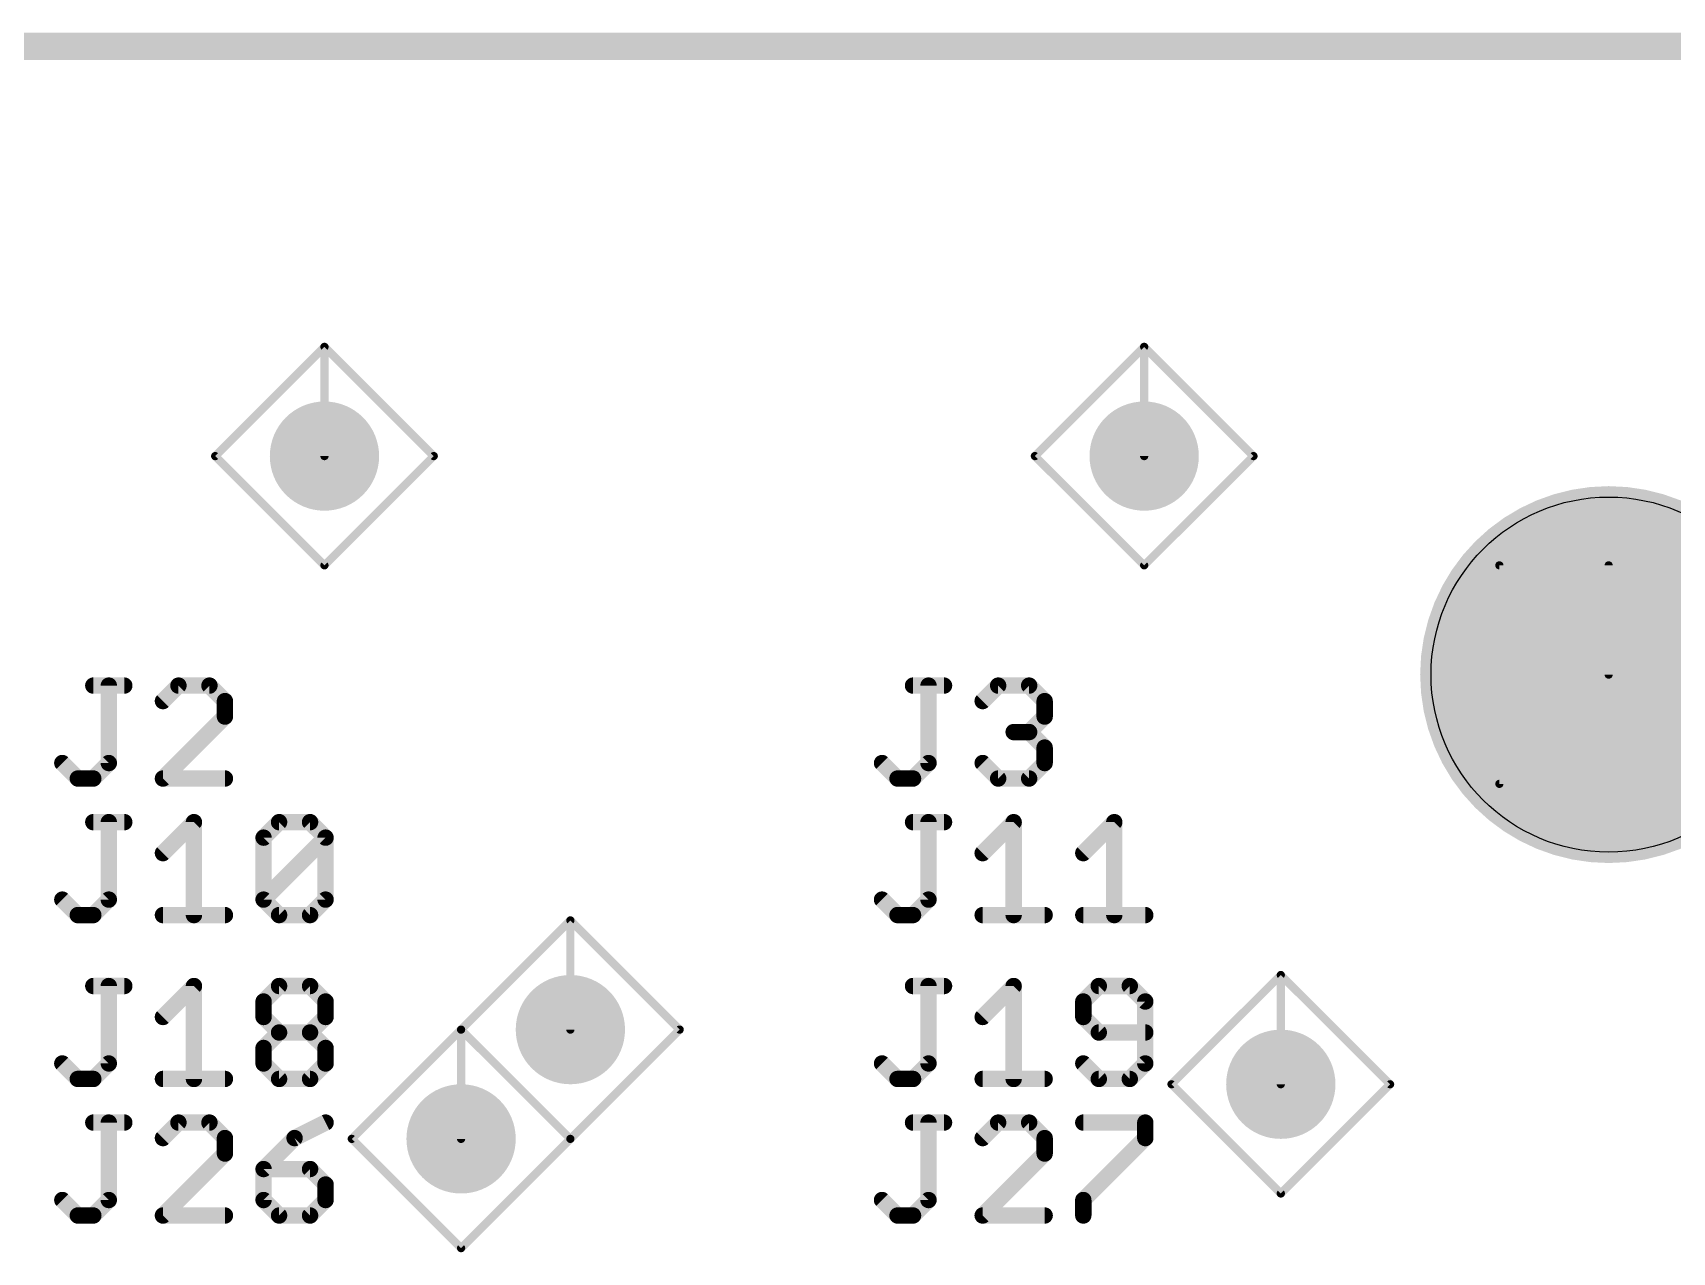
# Model space of a CAD drawing. Extents: x -84 to 54, y -45 to 6.
# Drawn here: x -73.07 to -57.83, y -5.37 to 5.97 of the extents above; entities that cross this region are included whole.
import ezdxf

# ---------------------------------------------------------------- set-up
doc = ezdxf.new("R2010")
doc.units = 0
for name, color, linetype in [('144', 253, 'CONTINUOUS'), ('18', 92, 'CONTINUOUS'), ('20', 7, 'CONTINUOUS'), ('25', 253, 'CONTINUOUS')]:
    doc.layers.add(name, color=color, linetype=linetype)

# ---------------------------------------------------------------- blocks, each defined once
blk = doc.blocks.new('ROUNDV')
at = {"const_width": 0.5}
blk.add_lwpolyline([(0, -0.25, 1), (0, 0.25, 1), (0, -0.25)], format="xyb", dxfattribs=at)

msp = doc.modelspace()

# ---------------------------------------------------------------- linework, layer by layer
at = {"layer": '144', "const_width": 0.0762}
for points in [[(-70.358, 3.048), (-71.374, 2.032)], [(-70.358, 2.032), (-70.358, 3.048)], [(-69.342, 2.032), (-70.358, 3.048)], [(-62.738, 3.048), (-63.754, 2.032)], [(-62.738, 2.032), (-62.738, 3.048)], [(-61.722, 2.032), (-62.738, 3.048)], [(-71.374, 2.032), (-70.358, 1.016)], [(-70.358, 1.016), (-69.342, 2.032)], [(-63.754, 2.032), (-62.738, 1.016)], [(-62.738, 1.016), (-61.722, 2.032)], [(-59.436, 1.016), (-57.404, 1.016)], [(-59.436, -1.016), (-59.436, 1.016)], [(-58.42, 0), (-58.42, 1.016)], [(-57.404, -1.016), (-59.436, -1.016)], [(-68.072, -2.286), (-69.088, -3.302)], [(-68.072, -3.302), (-68.072, -2.286)], [(-67.056, -3.302), (-68.072, -2.286)], [(-61.468, -2.794), (-62.484, -3.81)], [(-61.468, -3.81), (-61.468, -2.794)], [(-60.452, -3.81), (-61.468, -2.794)], [(-69.088, -3.302), (-70.104, -4.318)], [(-69.088, -4.318), (-69.088, -3.302)], [(-69.088, -3.302), (-68.072, -4.318)], [(-68.072, -4.318), (-67.056, -3.302)], [(-62.484, -3.81), (-61.468, -4.826)], [(-61.468, -4.826), (-60.452, -3.81)], [(-70.104, -4.318), (-69.088, -5.334)], [(-69.088, -5.334), (-68.072, -4.318)]]:
    msp.add_lwpolyline(points, dxfattribs=at)
at = {"layer": '144', "const_width": 0.0381}
for points in [[(-70.3445, 3.0615, 1), (-70.3715, 3.0345)], [(-70.339, 3.048, 1), (-70.377, 3.048)], [(-70.3445, 3.0345, 1), (-70.3715, 3.0615)], [(-62.7245, 3.0615, 1), (-62.7515, 3.0345)], [(-62.7189, 3.048, 1), (-62.757, 3.048)], [(-62.7245, 3.0345, 1), (-62.7515, 3.0615)], [(-71.3605, 2.0455, 1), (-71.3875, 2.0185)], [(-71.3875, 2.0455, 1), (-71.3605, 2.0185)], [(-70.377, 2.032, 1), (-70.339, 2.032)], [(-69.3285, 2.0185, 1), (-69.3555, 2.0455)], [(-69.3555, 2.0185, 1), (-69.3285, 2.0455)], [(-63.7405, 2.0455, 1), (-63.7675, 2.0185)], [(-63.7675, 2.0455, 1), (-63.7405, 2.0185)], [(-62.757, 2.032, 1), (-62.7189, 2.032)], [(-61.7085, 2.0185, 1), (-61.7355, 2.0455)], [(-61.7355, 2.0185, 1), (-61.7085, 2.0455)], [(-70.3715, 1.0295, 1), (-70.3445, 1.0025)], [(-70.3715, 1.0025, 1), (-70.3445, 1.0295)], [(-62.7515, 1.0295, 1), (-62.7245, 1.0025)], [(-62.7515, 1.0025, 1), (-62.7245, 1.0295)], [(-59.436, 1.0351, 1), (-59.436, 0.997)], [(-59.4169, 1.016, 1), (-59.455, 1.016)], [(-58.401, 1.016, 1), (-58.4391, 1.016)], [(-58.4391, 0, 1), (-58.401, 0)], [(-59.436, -0.997, 1), (-59.436, -1.0351)], [(-59.455, -1.016, 1), (-59.4169, -1.016)], [(-68.0585, -2.2725, 1), (-68.0855, -2.2995)], [(-68.053, -2.286, 1), (-68.091, -2.286)], [(-68.0585, -2.2995, 1), (-68.0855, -2.2725)], [(-61.449, -2.794, 1), (-61.4871, -2.794)], [(-61.4545, -2.7805, 1), (-61.4815, -2.8075)], [(-61.4545, -2.8075, 1), (-61.4815, -2.7805)], [(-69.069, -3.302, 1), (-69.1071, -3.302)], [(-69.0745, -3.2885, 1), (-69.1015, -3.3155)], [(-69.1015, -3.2885, 1), (-69.0745, -3.3155)], [(-69.0745, -3.3155, 1), (-69.1015, -3.2885)], [(-68.091, -3.302, 1), (-68.053, -3.302)], [(-67.0425, -3.3155, 1), (-67.0695, -3.2885)], [(-67.0695, -3.3155, 1), (-67.0425, -3.2885)], [(-62.4705, -3.7965, 1), (-62.4975, -3.8235)], [(-62.4975, -3.7965, 1), (-62.4705, -3.8235)], [(-61.4871, -3.81, 1), (-61.449, -3.81)], [(-60.4385, -3.8235, 1), (-60.4655, -3.7965)], [(-60.4655, -3.8235, 1), (-60.4385, -3.7965)], [(-70.0905, -4.3045, 1), (-70.1175, -4.3315)], [(-70.1175, -4.3045, 1), (-70.0905, -4.3315)], [(-69.1071, -4.318, 1), (-69.069, -4.318)], [(-68.0855, -4.3045, 1), (-68.0585, -4.3315)], [(-68.0585, -4.3315, 1), (-68.0855, -4.3045)], [(-68.0855, -4.3315, 1), (-68.0585, -4.3045)], [(-61.4815, -4.8125, 1), (-61.4545, -4.8395)], [(-61.4815, -4.8395, 1), (-61.4545, -4.8125)], [(-69.1015, -5.3205, 1), (-69.0745, -5.3475)], [(-69.1015, -5.3475, 1), (-69.0745, -5.3205)]]:
    msp.add_lwpolyline(points, format="xyb", dxfattribs=at)
at = {"layer": '20', "const_width": 0.254}
msp.add_lwpolyline([(-83.82, 5.842), (10.922, 5.842)], dxfattribs=at)
at = {"layer": '20'}
msp.add_circle((-58.42, 0), 1.651, dxfattribs=at)
at = {"layer": '25', "const_width": 0.1524}
for points in [[(-72.5068, -0.1024), (-72.2187, -0.1024)], [(-72.3628, -0.8227), (-72.3628, -0.1024)], [(-71.7154, -0.1024), (-71.8594, -0.2465)], [(-71.4273, -0.1024), (-71.7154, -0.1024)], [(-71.2832, -0.2465), (-71.4273, -0.1024)], [(-64.8868, -0.1024), (-64.5987, -0.1024)], [(-64.7428, -0.8227), (-64.7428, -0.1024)], [(-64.2394, -0.2465), (-64.0954, -0.1024)], [(-64.0954, -0.1024), (-63.8073, -0.1024)], [(-63.8073, -0.1024), (-63.6632, -0.2465)], [(-71.2832, -0.3905), (-71.2832, -0.2465)], [(-63.6632, -0.2465), (-63.6632, -0.3905)], [(-71.8594, -0.9667), (-71.2832, -0.3905)], [(-63.6632, -0.3905), (-63.8073, -0.5346)], [(-63.8073, -0.5346), (-63.9513, -0.5346)], [(-63.8073, -0.5346), (-63.6632, -0.6786)], [(-63.6632, -0.6786), (-63.6632, -0.8227)], [(-72.7949, -0.8227), (-72.6509, -0.9667)], [(-72.5068, -0.9667), (-72.3628, -0.8227)], [(-65.1749, -0.8227), (-65.0309, -0.9667)], [(-64.8868, -0.9667), (-64.7428, -0.8227)], [(-64.0954, -0.9667), (-64.2394, -0.8227)], [(-63.6632, -0.8227), (-63.8073, -0.9667)], [(-72.6509, -0.9667), (-72.5068, -0.9667)], [(-71.2832, -0.9667), (-71.8594, -0.9667)], [(-65.0309, -0.9667), (-64.8868, -0.9667)], [(-63.8073, -0.9667), (-64.0954, -0.9667)], [(-72.5068, -1.3724), (-72.2187, -1.3724)], [(-72.3628, -2.0927), (-72.3628, -1.3724)], [(-71.8594, -1.6605), (-71.5713, -1.3724)], [(-71.5713, -1.3724), (-71.5713, -2.2367)], [(-70.9239, -1.5165), (-70.7799, -1.3724)], [(-70.7799, -1.3724), (-70.4918, -1.3724)], [(-70.4918, -1.3724), (-70.3477, -1.5165)], [(-64.8868, -1.3724), (-64.5987, -1.3724)], [(-64.7428, -2.0927), (-64.7428, -1.3724)], [(-64.2394, -1.6605), (-63.9513, -1.3724)], [(-63.9513, -1.3724), (-63.9513, -2.2367)], [(-63.3039, -1.6605), (-63.0158, -1.3724)], [(-63.0158, -1.3724), (-63.0158, -2.2367)], [(-70.9239, -2.0927), (-70.9239, -1.5165)], [(-70.9239, -2.0927), (-70.3477, -1.5165)], [(-70.3477, -1.5165), (-70.3477, -2.0927)], [(-72.7949, -2.0927), (-72.6509, -2.2367)], [(-72.5068, -2.2367), (-72.3628, -2.0927)], [(-70.7799, -2.2367), (-70.9239, -2.0927)], [(-70.3477, -2.0927), (-70.4918, -2.2367)], [(-65.1749, -2.0927), (-65.0309, -2.2367)], [(-64.8868, -2.2367), (-64.7428, -2.0927)], [(-72.6509, -2.2367), (-72.5068, -2.2367)], [(-71.8594, -2.2367), (-71.2832, -2.2367)], [(-70.4918, -2.2367), (-70.7799, -2.2367)], [(-65.0309, -2.2367), (-64.8868, -2.2367)], [(-64.2394, -2.2367), (-63.6632, -2.2367)], [(-63.3039, -2.2367), (-62.7277, -2.2367)], [(-72.5068, -2.8964), (-72.2187, -2.8964)], [(-72.3628, -3.6167), (-72.3628, -2.8964)], [(-71.8594, -3.1845), (-71.5713, -2.8964)], [(-71.5713, -2.8964), (-71.5713, -3.7607)], [(-70.9239, -3.0405), (-70.7799, -2.8964)], [(-70.7799, -2.8964), (-70.4918, -2.8964)], [(-70.4918, -2.8964), (-70.3477, -3.0405)], [(-64.8868, -2.8964), (-64.5987, -2.8964)], [(-64.7428, -3.6167), (-64.7428, -2.8964)], [(-64.2394, -3.1845), (-63.9513, -2.8964)], [(-63.9513, -2.8964), (-63.9513, -3.7607)], [(-63.1599, -2.8964), (-63.3039, -3.0405)], [(-62.8718, -2.8964), (-63.1599, -2.8964)], [(-62.7277, -3.0405), (-62.8718, -2.8964)], [(-70.9239, -3.1845), (-70.9239, -3.0405)], [(-70.3477, -3.0405), (-70.3477, -3.1845)], [(-63.3039, -3.0405), (-63.3039, -3.1845)], [(-62.7277, -3.6167), (-62.7277, -3.0405)], [(-70.7799, -3.3286), (-70.9239, -3.1845)], [(-70.3477, -3.1845), (-70.4918, -3.3286)], [(-63.3039, -3.1845), (-63.1599, -3.3286)], [(-70.9239, -3.4726), (-70.7799, -3.3286)], [(-70.7799, -3.3286), (-70.4918, -3.3286)], [(-70.4918, -3.3286), (-70.3477, -3.4726)], [(-63.1599, -3.3286), (-62.7277, -3.3286)], [(-70.9239, -3.6167), (-70.9239, -3.4726)], [(-70.3477, -3.4726), (-70.3477, -3.6167)], [(-72.7949, -3.6167), (-72.6509, -3.7607)], [(-72.5068, -3.7607), (-72.3628, -3.6167)], [(-70.7799, -3.7607), (-70.9239, -3.6167)], [(-70.3477, -3.6167), (-70.4918, -3.7607)], [(-65.1749, -3.6167), (-65.0309, -3.7607)], [(-64.8868, -3.7607), (-64.7428, -3.6167)], [(-63.3039, -3.6167), (-63.1599, -3.7607)], [(-62.8718, -3.7607), (-62.7277, -3.6167)], [(-72.6509, -3.7607), (-72.5068, -3.7607)], [(-71.8594, -3.7607), (-71.2832, -3.7607)], [(-70.4918, -3.7607), (-70.7799, -3.7607)], [(-65.0309, -3.7607), (-64.8868, -3.7607)], [(-64.2394, -3.7607), (-63.6632, -3.7607)], [(-63.1599, -3.7607), (-62.8718, -3.7607)], [(-72.5068, -4.1664), (-72.2187, -4.1664)], [(-72.3628, -4.8867), (-72.3628, -4.1664)], [(-71.7154, -4.1664), (-71.8594, -4.3105)], [(-71.4273, -4.1664), (-71.7154, -4.1664)], [(-71.2832, -4.3105), (-71.4273, -4.1664)], [(-70.3477, -4.1664), (-70.6358, -4.3105)], [(-64.8868, -4.1664), (-64.5987, -4.1664)], [(-64.7428, -4.8867), (-64.7428, -4.1664)], [(-64.0954, -4.1664), (-64.2394, -4.3105)], [(-63.8073, -4.1664), (-64.0954, -4.1664)], [(-63.6632, -4.3105), (-63.8073, -4.1664)], [(-63.3039, -4.1664), (-62.7277, -4.1664)], [(-62.7277, -4.1664), (-62.7277, -4.3105)], [(-71.2832, -4.4545), (-71.2832, -4.3105)], [(-70.6358, -4.3105), (-70.9239, -4.5986)], [(-63.6632, -4.4545), (-63.6632, -4.3105)], [(-62.7277, -4.3105), (-63.3039, -4.8867)], [(-71.8594, -5.0307), (-71.2832, -4.4545)], [(-64.2394, -5.0307), (-63.6632, -4.4545)], [(-70.9239, -4.5986), (-70.9239, -4.8867)], [(-70.4918, -4.5986), (-70.9239, -4.5986)], [(-70.3477, -4.7426), (-70.4918, -4.5986)], [(-70.3477, -4.8867), (-70.3477, -4.7426)], [(-72.7949, -4.8867), (-72.6509, -5.0307)], [(-72.5068, -5.0307), (-72.3628, -4.8867)], [(-70.9239, -4.8867), (-70.7799, -5.0307)], [(-70.4918, -5.0307), (-70.3477, -4.8867)], [(-65.1749, -4.8867), (-65.0309, -5.0307)], [(-64.8868, -5.0307), (-64.7428, -4.8867)], [(-63.3039, -4.8867), (-63.3039, -5.0307)], [(-72.6509, -5.0307), (-72.5068, -5.0307)], [(-71.2832, -5.0307), (-71.8594, -5.0307)], [(-70.7799, -5.0307), (-70.4918, -5.0307)], [(-65.0309, -5.0307), (-64.8868, -5.0307)], [(-63.6632, -5.0307), (-64.2394, -5.0307)]]:
    msp.add_lwpolyline(points, dxfattribs=at)
at = {"layer": '25', "const_width": 0.0762}
for points in [[(-72.5068, -0.0643, 1), (-72.5068, -0.1405)], [(-72.3247, -0.1024, 1), (-72.4009, -0.1024)], [(-72.2187, -0.1405, 1), (-72.2187, -0.0643)], [(-71.7154, -0.0643, 1), (-71.7154, -0.1405)], [(-71.6884, -0.1293, 1), (-71.7424, -0.0755)], [(-71.4004, -0.0755, 1), (-71.4542, -0.1293)], [(-71.4273, -0.1405, 1), (-71.4273, -0.0643)], [(-64.8868, -0.0643, 1), (-64.8868, -0.1405)], [(-64.7047, -0.1024, 1), (-64.7809, -0.1024)], [(-64.5987, -0.1405, 1), (-64.5987, -0.0643)], [(-64.0954, -0.0643, 1), (-64.0954, -0.1405)], [(-64.0684, -0.1293, 1), (-64.1224, -0.0755)], [(-63.7804, -0.0755, 1), (-63.8342, -0.1293)], [(-63.8073, -0.1405, 1), (-63.8073, -0.0643)], [(-71.8864, -0.2196, 1), (-71.8324, -0.2734)], [(-71.2451, -0.2465, 1), (-71.3213, -0.2465)], [(-71.3101, -0.2734, 1), (-71.2563, -0.2196)], [(-64.2664, -0.2196, 1), (-64.2124, -0.2734)], [(-63.6251, -0.2465, 1), (-63.7013, -0.2465)], [(-63.6901, -0.2734, 1), (-63.6363, -0.2196)], [(-71.3213, -0.3905, 1), (-71.2451, -0.3905)], [(-71.2563, -0.4174, 1), (-71.3101, -0.3636)], [(-63.7013, -0.3905, 1), (-63.6251, -0.3905)], [(-63.6363, -0.4174, 1), (-63.6901, -0.3636)], [(-63.9513, -0.4965, 1), (-63.9513, -0.5727)], [(-63.7804, -0.5076, 1), (-63.8342, -0.5616)], [(-63.8342, -0.5077, 1), (-63.7804, -0.5615)], [(-63.8073, -0.5727, 1), (-63.8073, -0.4965)], [(-63.6251, -0.6786, 1), (-63.7013, -0.6786)], [(-72.768, -0.7958, 1), (-72.8218, -0.8496)], [(-72.3359, -0.8496, 1), (-72.3897, -0.7958)], [(-65.148, -0.7958, 1), (-65.2018, -0.8496)], [(-64.7159, -0.8496, 1), (-64.7697, -0.7958)], [(-64.2125, -0.7958, 1), (-64.2663, -0.8496)], [(-63.6901, -0.7056, 1), (-63.6363, -0.6516)], [(-63.6363, -0.8497, 1), (-63.6901, -0.7957)], [(-72.6509, -0.9286, 1), (-72.6509, -1.0048)], [(-72.6778, -0.9936, 1), (-72.624, -0.9398)], [(-72.5337, -0.9398, 1), (-72.4799, -0.9936)], [(-72.5068, -1.0048, 1), (-72.5068, -0.9286)], [(-72.4009, -0.8227, 1), (-72.3247, -0.8227)], [(-71.8594, -0.9286, 1), (-71.8594, -1.0048)], [(-71.8863, -0.9398, 1), (-71.8325, -0.9936)], [(-71.2832, -1.0048, 1), (-71.2832, -0.9286)], [(-65.0309, -0.9286, 1), (-65.0309, -1.0048)], [(-65.0578, -0.9936, 1), (-65.004, -0.9398)], [(-64.9137, -0.9398, 1), (-64.8599, -0.9936)], [(-64.8868, -1.0048, 1), (-64.8868, -0.9286)], [(-64.7809, -0.8227, 1), (-64.7047, -0.8227)], [(-64.0954, -0.9286, 1), (-64.0954, -1.0048)], [(-64.1223, -0.9936, 1), (-64.0685, -0.9398)], [(-63.8342, -0.9397, 1), (-63.7804, -0.9937)], [(-63.8073, -1.0048, 1), (-63.8073, -0.9286)], [(-63.7013, -0.8227, 1), (-63.6251, -0.8227)], [(-72.5068, -1.3343, 1), (-72.5068, -1.4105)], [(-72.3247, -1.3724, 1), (-72.4009, -1.3724)], [(-72.2187, -1.4105, 1), (-72.2187, -1.3343)], [(-71.5332, -1.3724, 1), (-71.6094, -1.3724)], [(-71.5444, -1.3993, 1), (-71.5982, -1.3455)], [(-70.7799, -1.3343, 1), (-70.7799, -1.4105)], [(-70.7529, -1.3993, 1), (-70.8069, -1.3455)], [(-70.4649, -1.3455, 1), (-70.5187, -1.3993)], [(-70.4918, -1.4105, 1), (-70.4918, -1.3343)], [(-64.8868, -1.3343, 1), (-64.8868, -1.4105)], [(-64.7047, -1.3724, 1), (-64.7809, -1.3724)], [(-64.5987, -1.4105, 1), (-64.5987, -1.3343)], [(-63.9132, -1.3724, 1), (-63.9894, -1.3724)], [(-63.9244, -1.3993, 1), (-63.9782, -1.3455)], [(-62.9777, -1.3724, 1), (-63.0539, -1.3724)], [(-62.9889, -1.3993, 1), (-63.0427, -1.3455)], [(-70.8858, -1.5165, 1), (-70.962, -1.5165)], [(-70.9509, -1.4896, 1), (-70.8969, -1.5434)], [(-70.3096, -1.5165, 1), (-70.3858, -1.5165)], [(-70.3208, -1.5434, 1), (-70.3746, -1.4896)], [(-70.3746, -1.5434, 1), (-70.3208, -1.4896)], [(-71.8863, -1.6336, 1), (-71.8325, -1.6874)], [(-64.2663, -1.6336, 1), (-64.2125, -1.6874)], [(-63.3308, -1.6336, 1), (-63.277, -1.6874)], [(-72.768, -2.0658, 1), (-72.8218, -2.1196)], [(-72.4009, -2.0927, 1), (-72.3247, -2.0927)], [(-72.3359, -2.1196, 1), (-72.3897, -2.0658)], [(-70.962, -2.0927, 1), (-70.8858, -2.0927)], [(-70.897, -2.0658, 1), (-70.9508, -2.1196)], [(-70.9508, -2.0658, 1), (-70.897, -2.1196)], [(-70.3858, -2.0927, 1), (-70.3096, -2.0927)], [(-70.3208, -2.1197, 1), (-70.3746, -2.0657)], [(-65.148, -2.0658, 1), (-65.2018, -2.1196)], [(-64.7809, -2.0927, 1), (-64.7047, -2.0927)], [(-64.7159, -2.1196, 1), (-64.7697, -2.0658)], [(-72.6509, -2.1986, 1), (-72.6509, -2.2748)], [(-72.6778, -2.2636, 1), (-72.624, -2.2098)], [(-72.5337, -2.2098, 1), (-72.4799, -2.2636)], [(-72.5068, -2.2748, 1), (-72.5068, -2.1986)], [(-71.8594, -2.1986, 1), (-71.8594, -2.2748)], [(-71.6094, -2.2367, 1), (-71.5332, -2.2367)], [(-71.2832, -2.2748, 1), (-71.2832, -2.1986)], [(-70.7799, -2.1986, 1), (-70.7799, -2.2748)], [(-70.8068, -2.2636, 1), (-70.753, -2.2098)], [(-70.5187, -2.2097, 1), (-70.4649, -2.2637)], [(-70.4918, -2.2748, 1), (-70.4918, -2.1986)], [(-65.0309, -2.1986, 1), (-65.0309, -2.2748)], [(-65.0578, -2.2636, 1), (-65.004, -2.2098)], [(-64.9137, -2.2098, 1), (-64.8599, -2.2636)], [(-64.8868, -2.2748, 1), (-64.8868, -2.1986)], [(-64.2394, -2.1986, 1), (-64.2394, -2.2748)], [(-63.9894, -2.2367, 1), (-63.9132, -2.2367)], [(-63.6632, -2.2748, 1), (-63.6632, -2.1986)], [(-63.3039, -2.1986, 1), (-63.3039, -2.2748)], [(-63.0539, -2.2367, 1), (-62.9777, -2.2367)], [(-62.7277, -2.2748, 1), (-62.7277, -2.1986)], [(-72.5068, -2.8583, 1), (-72.5068, -2.9345)], [(-72.3247, -2.8964, 1), (-72.4009, -2.8964)], [(-72.2187, -2.9345, 1), (-72.2187, -2.8583)], [(-71.5332, -2.8964, 1), (-71.6094, -2.8964)], [(-71.5444, -2.9233, 1), (-71.5982, -2.8695)], [(-70.7799, -2.8583, 1), (-70.7799, -2.9345)], [(-70.7529, -2.9233, 1), (-70.8069, -2.8695)], [(-70.4649, -2.8695, 1), (-70.5187, -2.9233)], [(-70.4918, -2.9345, 1), (-70.4918, -2.8583)], [(-64.8868, -2.8583, 1), (-64.8868, -2.9345)], [(-64.7047, -2.8964, 1), (-64.7809, -2.8964)], [(-64.5987, -2.9345, 1), (-64.5987, -2.8583)], [(-63.9132, -2.8964, 1), (-63.9894, -2.8964)], [(-63.9244, -2.9233, 1), (-63.9782, -2.8695)], [(-63.1599, -2.8583, 1), (-63.1599, -2.9345)], [(-63.1329, -2.9233, 1), (-63.1869, -2.8695)], [(-62.8449, -2.8695, 1), (-62.8987, -2.9233)], [(-62.8718, -2.9345, 1), (-62.8718, -2.8583)], [(-70.8858, -3.0405, 1), (-70.962, -3.0405)], [(-70.9509, -3.0136, 1), (-70.8969, -3.0674)], [(-70.3096, -3.0405, 1), (-70.3858, -3.0405)], [(-70.3746, -3.0674, 1), (-70.3208, -3.0136)], [(-63.2658, -3.0405, 1), (-63.342, -3.0405)], [(-63.3309, -3.0136, 1), (-63.2769, -3.0674)], [(-62.6896, -3.0405, 1), (-62.7658, -3.0405)], [(-62.7546, -3.0674, 1), (-62.7008, -3.0136)], [(-71.8863, -3.1576, 1), (-71.8325, -3.2114)], [(-70.8969, -3.1576, 1), (-70.9509, -3.2114)], [(-70.962, -3.1845, 1), (-70.8858, -3.1845)], [(-70.3858, -3.1845, 1), (-70.3096, -3.1845)], [(-70.3208, -3.2114, 1), (-70.3746, -3.1576)], [(-64.2663, -3.1576, 1), (-64.2125, -3.2114)], [(-63.2769, -3.1576, 1), (-63.3309, -3.2114)], [(-63.342, -3.1845, 1), (-63.2658, -3.1845)], [(-70.7799, -3.2905, 1), (-70.7799, -3.3667)], [(-70.8069, -3.3555, 1), (-70.7529, -3.3017)], [(-70.753, -3.3555, 1), (-70.8068, -3.3017)], [(-70.4649, -3.3016, 1), (-70.5187, -3.3556)], [(-70.5187, -3.3017, 1), (-70.4649, -3.3555)], [(-70.4918, -3.3667, 1), (-70.4918, -3.2905)], [(-63.1599, -3.2905, 1), (-63.1599, -3.3667)], [(-63.1869, -3.3555, 1), (-63.1329, -3.3017)], [(-62.7277, -3.3667, 1), (-62.7277, -3.2905)], [(-70.8858, -3.4726, 1), (-70.962, -3.4726)], [(-70.9508, -3.4457, 1), (-70.897, -3.4995)], [(-70.3096, -3.4726, 1), (-70.3858, -3.4726)], [(-70.3746, -3.4996, 1), (-70.3208, -3.4456)], [(-72.768, -3.5898, 1), (-72.8218, -3.6436)], [(-72.4009, -3.6167, 1), (-72.3247, -3.6167)], [(-72.3359, -3.6436, 1), (-72.3897, -3.5898)], [(-70.962, -3.6167, 1), (-70.8858, -3.6167)], [(-70.897, -3.5898, 1), (-70.9508, -3.6436)], [(-70.3858, -3.6167, 1), (-70.3096, -3.6167)], [(-70.3208, -3.6437, 1), (-70.3746, -3.5897)], [(-65.148, -3.5898, 1), (-65.2018, -3.6436)], [(-64.7809, -3.6167, 1), (-64.7047, -3.6167)], [(-64.7159, -3.6436, 1), (-64.7697, -3.5898)], [(-63.277, -3.5898, 1), (-63.3308, -3.6436)], [(-62.7658, -3.6167, 1), (-62.6896, -3.6167)], [(-62.7008, -3.6437, 1), (-62.7546, -3.5897)], [(-72.6509, -3.7226, 1), (-72.6509, -3.7988)], [(-72.6778, -3.7876, 1), (-72.624, -3.7338)], [(-72.5337, -3.7338, 1), (-72.4799, -3.7876)], [(-72.5068, -3.7988, 1), (-72.5068, -3.7226)], [(-71.8594, -3.7226, 1), (-71.8594, -3.7988)], [(-71.6094, -3.7607, 1), (-71.5332, -3.7607)], [(-71.2832, -3.7988, 1), (-71.2832, -3.7226)], [(-70.7799, -3.7226, 1), (-70.7799, -3.7988)], [(-70.8068, -3.7876, 1), (-70.753, -3.7338)], [(-70.5187, -3.7337, 1), (-70.4649, -3.7877)], [(-70.4918, -3.7988, 1), (-70.4918, -3.7226)], [(-65.0309, -3.7226, 1), (-65.0309, -3.7988)], [(-65.0578, -3.7876, 1), (-65.004, -3.7338)], [(-64.9137, -3.7338, 1), (-64.8599, -3.7876)], [(-64.8868, -3.7988, 1), (-64.8868, -3.7226)], [(-64.2394, -3.7226, 1), (-64.2394, -3.7988)], [(-63.9894, -3.7607, 1), (-63.9132, -3.7607)], [(-63.6632, -3.7988, 1), (-63.6632, -3.7226)], [(-63.1599, -3.7226, 1), (-63.1599, -3.7988)], [(-63.1868, -3.7876, 1), (-63.133, -3.7338)], [(-62.8987, -3.7337, 1), (-62.8449, -3.7877)], [(-62.8718, -3.7988, 1), (-62.8718, -3.7226)], [(-72.5068, -4.1283, 1), (-72.5068, -4.2045)], [(-72.3247, -4.1664, 1), (-72.4009, -4.1664)], [(-72.2187, -4.2045, 1), (-72.2187, -4.1283)], [(-71.7154, -4.1283, 1), (-71.7154, -4.2045)], [(-71.6884, -4.1933, 1), (-71.7424, -4.1395)], [(-71.4004, -4.1395, 1), (-71.4542, -4.1933)], [(-71.4273, -4.2045, 1), (-71.4273, -4.1283)], [(-70.3307, -4.2005, 1), (-70.3647, -4.1323)], [(-64.8868, -4.1283, 1), (-64.8868, -4.2045)], [(-64.7047, -4.1664, 1), (-64.7809, -4.1664)], [(-64.5987, -4.2045, 1), (-64.5987, -4.1283)], [(-64.0954, -4.1283, 1), (-64.0954, -4.2045)], [(-64.0684, -4.1933, 1), (-64.1224, -4.1395)], [(-63.7804, -4.1395, 1), (-63.8342, -4.1933)], [(-63.8073, -4.2045, 1), (-63.8073, -4.1283)], [(-63.3039, -4.1283, 1), (-63.3039, -4.2045)], [(-62.6896, -4.1664, 1), (-62.7658, -4.1664)], [(-62.7277, -4.2045, 1), (-62.7277, -4.1283)], [(-71.8864, -4.2836, 1), (-71.8324, -4.3374)], [(-71.2451, -4.3105, 1), (-71.3213, -4.3105)], [(-71.3101, -4.3374, 1), (-71.2563, -4.2836)], [(-70.6528, -4.2764, 1), (-70.6188, -4.3446)], [(-70.6089, -4.3374, 1), (-70.6627, -4.2836)], [(-64.2664, -4.2836, 1), (-64.2124, -4.3374)], [(-63.6251, -4.3105, 1), (-63.7013, -4.3105)], [(-63.6901, -4.3374, 1), (-63.6363, -4.2836)], [(-62.7008, -4.3374, 1), (-62.7546, -4.2836)], [(-71.3213, -4.4545, 1), (-71.2451, -4.4545)], [(-71.2563, -4.4814, 1), (-71.3101, -4.4276)], [(-63.7013, -4.4545, 1), (-63.6251, -4.4545)], [(-63.6363, -4.4814, 1), (-63.6901, -4.4276)], [(-62.7658, -4.3105, 1), (-62.6896, -4.3105)], [(-70.8858, -4.5986, 1), (-70.962, -4.5986)], [(-70.9239, -4.5605, 1), (-70.9239, -4.6367)], [(-70.9508, -4.5717, 1), (-70.897, -4.6255)], [(-70.4649, -4.5716, 1), (-70.5187, -4.6256)], [(-70.4918, -4.6367, 1), (-70.4918, -4.5605)], [(-70.3096, -4.7426, 1), (-70.3858, -4.7426)], [(-70.3746, -4.7696, 1), (-70.3208, -4.7156)], [(-72.768, -4.8598, 1), (-72.8218, -4.9136)], [(-72.4009, -4.8867, 1), (-72.3247, -4.8867)], [(-72.3359, -4.9136, 1), (-72.3897, -4.8598)], [(-70.962, -4.8867, 1), (-70.8858, -4.8867)], [(-70.897, -4.8598, 1), (-70.9508, -4.9136)], [(-70.3858, -4.8867, 1), (-70.3096, -4.8867)], [(-70.3208, -4.9137, 1), (-70.3746, -4.8597)], [(-65.148, -4.8598, 1), (-65.2018, -4.9136)], [(-64.7809, -4.8867, 1), (-64.7047, -4.8867)], [(-64.7159, -4.9136, 1), (-64.7697, -4.8598)], [(-63.2658, -4.8867, 1), (-63.342, -4.8867)], [(-63.3308, -4.8598, 1), (-63.277, -4.9136)], [(-72.6509, -4.9926, 1), (-72.6509, -5.0688)], [(-72.6778, -5.0576, 1), (-72.624, -5.0038)], [(-72.5337, -5.0038, 1), (-72.4799, -5.0576)], [(-72.5068, -5.0688, 1), (-72.5068, -4.9926)], [(-71.8594, -4.9926, 1), (-71.8594, -5.0688)], [(-71.8863, -5.0038, 1), (-71.8325, -5.0576)], [(-71.2832, -5.0688, 1), (-71.2832, -4.9926)], [(-70.7799, -4.9926, 1), (-70.7799, -5.0688)], [(-70.8068, -5.0576, 1), (-70.753, -5.0038)], [(-70.5187, -5.0037, 1), (-70.4649, -5.0577)], [(-70.4918, -5.0688, 1), (-70.4918, -4.9926)], [(-65.0309, -4.9926, 1), (-65.0309, -5.0688)], [(-65.0578, -5.0576, 1), (-65.004, -5.0038)], [(-64.9137, -5.0038, 1), (-64.8599, -5.0576)], [(-64.8868, -5.0688, 1), (-64.8868, -4.9926)], [(-64.2394, -4.9926, 1), (-64.2394, -5.0688)], [(-64.2663, -5.0038, 1), (-64.2125, -5.0576)], [(-63.6632, -5.0688, 1), (-63.6632, -4.9926)], [(-63.342, -5.0307, 1), (-63.2658, -5.0307)]]:
    msp.add_lwpolyline(points, format="xyb", dxfattribs=at)
at = {"layer": '29', "const_width": 1.7526}
msp.add_lwpolyline([(-58.42, -0.8763, 1), (-58.42, 0.8763, 1), (-58.42, -0.8763)], format="xyb", dxfattribs=at)
at = {"layer": '30', "const_width": 1.7526}
msp.add_lwpolyline([(-58.42, -0.8763, 1), (-58.42, 0.8763, 1), (-58.42, -0.8763)], format="xyb", dxfattribs=at)

# ---------------------------------------------------------------- block references
at = {"layer": '18', "xscale": 1.016, "yscale": 1.016}
for p in [(-70.358, 2.032), (-62.738, 2.032), (-68.072, -3.302), (-61.468, -3.81), (-69.088, -4.318)]:
    msp.add_blockref('ROUNDV', p, dxfattribs=at)

doc.saveas('drawing.dxf')
